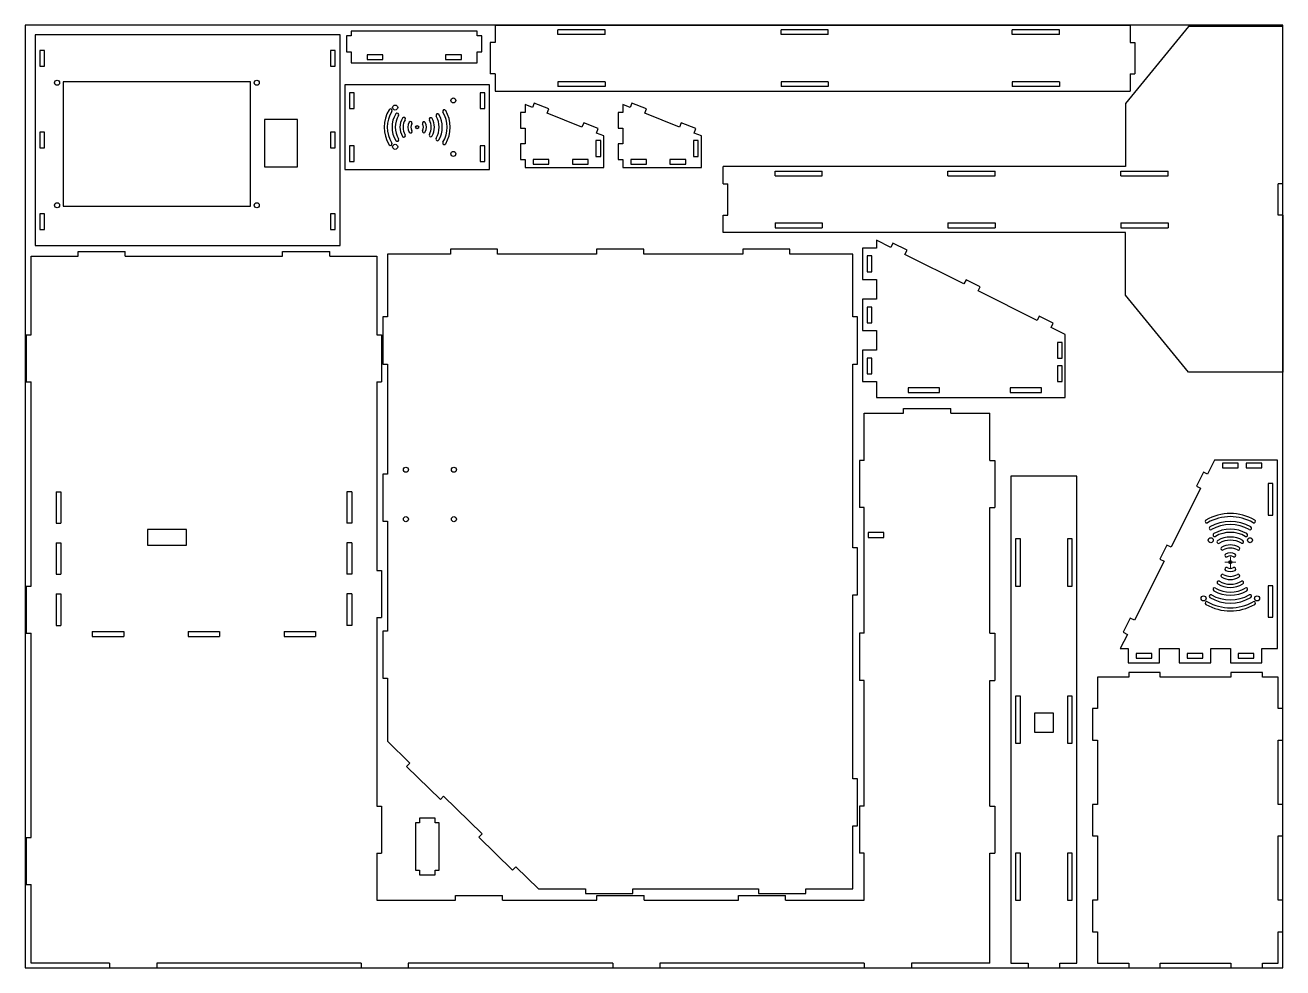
# Model space of a CAD drawing. Header units: millimetres. Extents: x 4645 to 6333, y 848 to 1448.
# Drawn here: x 5533 to 6333, y 848 to 1448 of the extents above; entities that cross this region are included whole.
import ezdxf

# ---------------------------------------------------------------- set-up
doc = ezdxf.new("R2010")
doc.units = ezdxf.units.MM

# ---------------------------------------------------------------- blocks, each defined once
blk = doc.blocks.new('SW_CENTERMARKSYMBOL_9')
at = {"color": 0, "linetype": 'Continuous', "lineweight": 0}
for p, q in [((-0.5, 0), (-0.7, 0)), ((0, 0), (-0.5, 0)), ((0, 0.5), (0, 0.7)), ((0, 0), (0, 0.5)), ((0, 0), (0.5, 0)), ((0, 0), (0, -0.5)), ((0.5, 0), (0.7, 0)), ((0, -0.5), (0, -0.7))]:
    blk.add_line(p, q, dxfattribs=at)
blk = doc.blocks.new('af')
at = {"color": 7, "linetype": 'Continuous', "lineweight": 25}
for p, q in [((6033.04, 1257.57), (6033.04, 1217.57)), ((6063.04, 1257.57), (6033.04, 1257.57)), ((6063.04, 1260.57), (6063.04, 1257.57)), ((6093.04, 1260.57), (6063.04, 1260.57)), ((6093.04, 1257.57), (6093.04, 1260.57)), ((6173.04, 1257.57), (6093.04, 1257.57)), ((6173.04, 1260.57), (6173.04, 1257.57)), ((6203.04, 1260.57), (6173.04, 1260.57)), ((6203.04, 1257.57), (6203.04, 1260.57)), ((6233.04, 1257.57), (6203.04, 1257.57)), ((6247.33, 1243.58), (6233.04, 1257.57)), ((6249.43, 1245.72), (6247.33, 1243.58)), ((6270.87, 1224.73), (6249.43, 1245.72)), ((6268.77, 1222.59), (6270.87, 1224.73)), ((6030.04, 1217.57), (6030.04, 1187.57)), ((6033.04, 1217.57), (6030.04, 1217.57)), ((6293.32, 1198.55), (6268.77, 1222.59)), ((6295.41, 1200.69), (6293.32, 1198.55)), ((6316.85, 1179.71), (6295.41, 1200.69)), ((6030.04, 1187.57), (6033.04, 1187.57)), ((6033.04, 1187.57), (6033.04, 1070.57)), ((6314.75, 1177.56), (6316.85, 1179.71)), ((6329.04, 1163.57), (6314.75, 1177.56)), ((6329.04, 1123.57), (6329.04, 1163.57)), ((6332.04, 1123.57), (6329.04, 1123.57)), ((6332.04, 1093.57), (6332.04, 1123.57)), ((6329.04, 1093.57), (6332.04, 1093.57)), ((6329.04, 1023.57), (6329.04, 1093.57)), ((6030.04, 1070.57), (6030.04, 1040.57)), ((6033.04, 1070.57), (6030.04, 1070.57)), ((6030.04, 1040.57), (6033.04, 1040.57)), ((6033.04, 1040.57), (6033.04, 923.57)), ((6332.04, 1023.57), (6329.04, 1023.57)), ((6332.04, 993.57), (6332.04, 1023.57)), ((6329.04, 993.57), (6332.04, 993.57)), ((6329.04, 923.57), (6329.04, 993.57)), ((6030.04, 923.57), (6030.04, 893.57)), ((6033.04, 923.57), (6030.04, 923.57)), ((6332.04, 923.57), (6329.04, 923.57)), ((6332.04, 893.57), (6332.04, 923.57)), ((6030.04, 893.57), (6033.04, 893.57)), ((6033.04, 893.57), (6033.04, 853.57)), ((6329.04, 893.57), (6332.04, 893.57)), ((6329.04, 853.57), (6329.04, 893.57)), ((6033.04, 853.57), (6073.04, 853.57)), ((6073.04, 853.57), (6073.04, 850.57)), ((6073.04, 850.57), (6103.04, 850.57)), ((6103.04, 853.57), (6166.04, 853.57)), ((6103.04, 850.57), (6103.04, 853.57)), ((6166.04, 853.57), (6166.04, 850.57)), ((6166.04, 850.57), (6196.04, 850.57)), ((6196.04, 853.57), (6259.04, 853.57)), ((6196.04, 850.57), (6196.04, 853.57)), ((6259.04, 853.57), (6259.04, 850.57)), ((6259.04, 850.57), (6289.04, 850.57)), ((6289.04, 853.57), (6329.04, 853.57)), ((6289.04, 850.57), (6289.04, 853.57))]:
    blk.add_line(p, q, dxfattribs=at)
for centre in [(6286.79, 1022.32), (6317.29, 1022.32), (6286.79, 990.82), (6317.29, 990.82)]:
    blk.add_circle(centre, 1.6, dxfattribs=at)

msp = doc.modelspace()

# ---------------------------------------------------------------- linework, layer by layer
for p, q in [((6333.04, 1448.38), (5533.04, 1448.38)), ((5533.04, 1448.38), (5533.04, 848.38)), ((6333.04, 848.38), (6333.04, 1448.38)), ((5533.04, 848.38), (6333.04, 848.38))]:
    msp.add_line(p, q)
at = {"color": 7, "linetype": 'Continuous', "lineweight": 25}
for p, q in [((5831.92, 1448.38), (5831.92, 1437.38)), ((5831.92, 1448.38), (6235.92, 1448.38)), ((6235.92, 1448.38), (6235.92, 1437.38)), ((5733.32, 1442.23), (5539.32, 1442.23)), ((5539.32, 1442.23), (5539.32, 1308.23)), ((5733.32, 1308.23), (5733.32, 1442.23)), ((5737.49, 1441.48), (5737.49, 1431.48)), ((5740.49, 1441.48), (5737.49, 1441.48)), ((5740.49, 1444.48), (5740.49, 1441.48)), ((5820.49, 1444.48), (5740.49, 1444.48)), ((5820.49, 1441.48), (5820.49, 1444.48)), ((5823.49, 1441.48), (5820.49, 1441.48)), ((5823.49, 1431.48), (5823.49, 1441.48)), ((5901.92, 1445.38), (5871.92, 1445.38)), ((5871.92, 1442.38), (5871.92, 1445.38)), ((5901.92, 1442.38), (5871.92, 1442.38)), ((5901.92, 1442.38), (5901.92, 1445.38)), ((6043.92, 1445.38), (6013.92, 1445.38)), ((6013.92, 1442.38), (6013.92, 1445.38)), ((6043.92, 1442.38), (6013.92, 1442.38)), ((6043.92, 1442.38), (6043.92, 1445.38)), ((6190.92, 1445.38), (6160.92, 1445.38)), ((6160.92, 1442.38), (6160.92, 1445.38)), ((6190.92, 1442.38), (6160.92, 1442.38)), ((6190.92, 1442.38), (6190.92, 1445.38)), ((6273.04, 1447.48), (6233.04, 1398.48)), ((6333.04, 1447.48), (6273.04, 1447.48)), ((6333.04, 1347.48), (6333.04, 1447.48)), ((5545.32, 1432.23), (5542.32, 1432.23)), ((5542.32, 1432.23), (5542.32, 1422.23)), ((5545.32, 1422.23), (5545.32, 1432.23)), ((5730.32, 1432.23), (5727.32, 1432.23)), ((5727.32, 1432.23), (5727.32, 1422.23)), ((5730.32, 1422.23), (5730.32, 1432.23)), ((5828.92, 1437.38), (5828.92, 1417.38)), ((5831.92, 1437.38), (5828.92, 1437.38)), ((6235.92, 1437.38), (6238.92, 1437.38)), ((6238.92, 1437.38), (6238.92, 1417.38)), ((5737.49, 1431.48), (5740.49, 1431.48)), ((5740.49, 1431.48), (5740.49, 1424.48)), ((5740.49, 1424.48), (5820.49, 1424.48)), ((5760.49, 1429.48), (5750.49, 1429.48)), ((5750.49, 1429.48), (5750.49, 1426.48)), ((5750.49, 1426.48), (5760.49, 1426.48)), ((5760.49, 1426.48), (5760.49, 1429.48)), ((5810.49, 1429.48), (5800.49, 1429.48)), ((5800.49, 1429.48), (5800.49, 1426.48)), ((5800.49, 1426.48), (5810.49, 1426.48)), ((5810.49, 1426.48), (5810.49, 1429.48)), ((5820.49, 1431.48), (5823.49, 1431.48)), ((5820.49, 1424.48), (5820.49, 1431.48)), ((5542.32, 1422.23), (5545.32, 1422.23)), ((5727.32, 1422.23), (5730.32, 1422.23)), ((5831.92, 1417.38), (5828.92, 1417.38)), ((5831.92, 1417.38), (5831.92, 1406.38)), ((6235.92, 1417.38), (6238.92, 1417.38)), ((6235.92, 1417.38), (6235.92, 1406.38)), ((5676.32, 1412.23), (5557.32, 1412.23)), ((5557.32, 1412.23), (5557.32, 1333.23)), ((5676.32, 1333.23), (5676.32, 1412.23)), ((5736.4, 1410.35), (5736.4, 1356.5)), ((5828.4, 1410.35), (5736.4, 1410.35)), ((5828.4, 1356.5), (5828.4, 1410.35)), ((5901.92, 1412.38), (5871.92, 1412.38)), ((5871.92, 1412.38), (5871.92, 1409.38)), ((5901.92, 1409.38), (5871.92, 1409.38)), ((5901.92, 1412.38), (5901.92, 1409.38)), ((6043.92, 1412.38), (6013.92, 1412.38)), ((6013.92, 1412.38), (6013.92, 1409.38)), ((6043.92, 1409.38), (6013.92, 1409.38)), ((6043.92, 1412.38), (6043.92, 1409.38)), ((6190.92, 1412.38), (6160.92, 1412.38)), ((6160.92, 1412.38), (6160.92, 1409.38)), ((6190.92, 1409.38), (6160.92, 1409.38)), ((6190.92, 1412.38), (6190.92, 1409.38)), ((5742.4, 1405.35), (5739.4, 1405.35)), ((5739.4, 1405.35), (5739.4, 1395.35)), ((5742.4, 1395.35), (5742.4, 1405.35)), ((5825.4, 1405.35), (5822.4, 1405.35)), ((5822.4, 1405.35), (5822.4, 1395.35)), ((5825.4, 1395.35), (5825.4, 1405.35)), ((5831.92, 1406.38), (6235.92, 1406.38)), ((5739.4, 1395.35), (5742.4, 1395.35)), ((5822.4, 1395.35), (5825.4, 1395.35)), ((5848.14, 1392.87), (5848.14, 1382.87)), ((5851.14, 1392.87), (5848.14, 1392.87)), ((5851.14, 1397.87), (5851.14, 1392.87)), ((5855.78, 1396.01), (5851.14, 1397.87)), ((5856.9, 1398.8), (5855.78, 1396.01)), ((5866.18, 1395.09), (5856.9, 1398.8)), ((5865.07, 1392.3), (5866.18, 1395.09)), ((5887.22, 1383.44), (5865.07, 1392.3)), ((5910.21, 1392.87), (5910.21, 1382.87)), ((5913.21, 1392.87), (5910.21, 1392.87)), ((5913.21, 1397.87), (5913.21, 1392.87)), ((5917.85, 1396.01), (5913.21, 1397.87)), ((5918.97, 1398.8), (5917.85, 1396.01)), ((5928.25, 1395.09), (5918.97, 1398.8)), ((5927.14, 1392.3), (5928.25, 1395.09)), ((5949.28, 1383.44), (5927.14, 1392.3)), ((6233.04, 1398.48), (6233.04, 1358.48)), ((5706.32, 1388.23), (5685.32, 1388.23)), ((5685.32, 1388.23), (5685.32, 1358.23)), ((5706.32, 1358.23), (5706.32, 1388.23)), ((5888.33, 1386.23), (5887.22, 1383.44)), ((5897.61, 1382.51), (5888.33, 1386.23)), ((5950.4, 1386.23), (5949.28, 1383.44)), ((5959.68, 1382.51), (5950.4, 1386.23)), ((5545.32, 1380.23), (5542.32, 1380.23)), ((5542.32, 1380.23), (5542.32, 1370.23)), ((5545.32, 1370.23), (5545.32, 1380.23)), ((5730.32, 1380.23), (5727.32, 1380.23)), ((5727.32, 1380.23), (5727.32, 1370.23)), ((5730.32, 1370.23), (5730.32, 1380.23)), ((5848.14, 1382.87), (5851.14, 1382.87)), ((5851.14, 1382.87), (5851.14, 1372.87)), ((5896.5, 1379.73), (5897.61, 1382.51)), ((5901.14, 1377.87), (5896.5, 1379.73)), ((5901.14, 1357.87), (5901.14, 1377.87)), ((5910.21, 1382.87), (5913.21, 1382.87)), ((5913.21, 1382.87), (5913.21, 1372.87)), ((5958.57, 1379.73), (5959.68, 1382.51)), ((5963.21, 1377.87), (5958.57, 1379.73)), ((5963.21, 1357.87), (5963.21, 1377.87)), ((5542.32, 1370.23), (5545.32, 1370.23)), ((5727.32, 1370.23), (5730.32, 1370.23)), ((5742.4, 1371.5), (5739.4, 1371.5)), ((5739.4, 1371.5), (5739.4, 1361.5)), ((5742.4, 1361.5), (5742.4, 1371.5)), ((5825.4, 1371.5), (5822.4, 1371.5)), ((5822.4, 1371.5), (5822.4, 1361.5)), ((5825.4, 1361.5), (5825.4, 1371.5)), ((5848.14, 1372.87), (5848.14, 1362.87)), ((5851.14, 1372.87), (5848.14, 1372.87)), ((5899.14, 1374.87), (5896.14, 1374.87)), ((5896.14, 1374.87), (5896.14, 1364.87)), ((5899.14, 1364.87), (5899.14, 1374.87)), ((5910.21, 1372.87), (5910.21, 1362.87)), ((5913.21, 1372.87), (5910.21, 1372.87)), ((5961.21, 1374.87), (5958.21, 1374.87)), ((5958.21, 1374.87), (5958.21, 1364.87)), ((5961.21, 1364.87), (5961.21, 1374.87)), ((5739.4, 1361.5), (5742.4, 1361.5)), ((5822.4, 1361.5), (5825.4, 1361.5)), ((5848.14, 1362.87), (5851.14, 1362.87)), ((5851.14, 1362.87), (5851.14, 1357.87)), ((5866.14, 1362.87), (5856.14, 1362.87)), ((5856.14, 1362.87), (5856.14, 1359.87)), ((5866.14, 1359.87), (5866.14, 1362.87)), ((5891.14, 1362.87), (5881.14, 1362.87)), ((5881.14, 1362.87), (5881.14, 1359.87)), ((5891.14, 1359.87), (5891.14, 1362.87)), ((5896.14, 1364.87), (5899.14, 1364.87)), ((5910.21, 1362.87), (5913.21, 1362.87)), ((5913.21, 1362.87), (5913.21, 1357.87)), ((5928.21, 1362.87), (5918.21, 1362.87)), ((5918.21, 1362.87), (5918.21, 1359.87)), ((5928.21, 1359.87), (5928.21, 1362.87)), ((5953.21, 1362.87), (5943.21, 1362.87)), ((5943.21, 1362.87), (5943.21, 1359.87)), ((5953.21, 1359.87), (5953.21, 1362.87)), ((5958.21, 1364.87), (5961.21, 1364.87)), ((5685.32, 1358.23), (5706.32, 1358.23)), ((5736.4, 1356.5), (5828.4, 1356.5)), ((5851.14, 1357.87), (5901.14, 1357.87)), ((5856.14, 1359.87), (5866.14, 1359.87)), ((5881.14, 1359.87), (5891.14, 1359.87)), ((5913.21, 1357.87), (5963.21, 1357.87)), ((5918.21, 1359.87), (5928.21, 1359.87)), ((5943.21, 1359.87), (5953.21, 1359.87)), ((5977.04, 1347.48), (5977.04, 1358.48)), ((6233.04, 1358.48), (5977.04, 1358.48)), ((6010.04, 1355.48), (6040.04, 1355.48)), ((6010.04, 1352.48), (6010.04, 1355.48)), ((6010.04, 1352.48), (6040.04, 1352.48)), ((6040.04, 1352.48), (6040.04, 1355.48)), ((6120.04, 1355.48), (6150.04, 1355.48)), ((6120.04, 1352.48), (6120.04, 1355.48)), ((6120.04, 1352.48), (6150.04, 1352.48)), ((6150.04, 1352.48), (6150.04, 1355.48)), ((6230.04, 1355.48), (6260.04, 1355.48)), ((6230.04, 1352.48), (6230.04, 1355.48)), ((6230.04, 1352.48), (6260.04, 1352.48)), ((6260.04, 1352.48), (6260.04, 1355.48)), ((5977.04, 1347.48), (5980.04, 1347.48)), ((5980.04, 1327.48), (5980.04, 1347.48)), ((6333.04, 1347.48), (6330.04, 1347.48)), ((6330.04, 1327.48), (6330.04, 1347.48)), ((5545.32, 1328.23), (5542.32, 1328.23)), ((5542.32, 1328.23), (5542.32, 1318.23)), ((5545.32, 1318.23), (5545.32, 1328.23)), ((5557.32, 1333.23), (5676.32, 1333.23)), ((5730.32, 1328.23), (5727.32, 1328.23)), ((5727.32, 1328.23), (5727.32, 1318.23)), ((5730.32, 1318.23), (5730.32, 1328.23)), ((5977.04, 1316.48), (5977.04, 1327.48)), ((5977.04, 1327.48), (5980.04, 1327.48)), ((6010.04, 1322.48), (6040.04, 1322.48)), ((6010.04, 1322.48), (6010.04, 1319.48)), ((6040.04, 1322.48), (6040.04, 1319.48)), ((6120.04, 1322.48), (6150.04, 1322.48)), ((6120.04, 1322.48), (6120.04, 1319.48)), ((6150.04, 1322.48), (6150.04, 1319.48)), ((6230.04, 1322.48), (6260.04, 1322.48)), ((6230.04, 1322.48), (6230.04, 1319.48)), ((6260.04, 1322.48), (6260.04, 1319.48)), ((6333.04, 1327.48), (6330.04, 1327.48)), ((6333.04, 1327.48), (6333.04, 1227.48)), ((5542.32, 1318.23), (5545.32, 1318.23)), ((5727.32, 1318.23), (5730.32, 1318.23)), ((6233.04, 1316.48), (5977.04, 1316.48)), ((6010.04, 1319.48), (6040.04, 1319.48)), ((6120.04, 1319.48), (6150.04, 1319.48)), ((6230.04, 1319.48), (6260.04, 1319.48)), ((6233.04, 1276.48), (6233.04, 1316.48)), ((5539.32, 1308.23), (5733.32, 1308.23)), ((5566.76, 1301.38), (5566.76, 1304.38)), ((5566.76, 1304.38), (5596.76, 1304.38)), ((5596.76, 1301.38), (5596.76, 1304.38)), ((5696.76, 1301.38), (5696.76, 1304.38)), ((5696.76, 1304.38), (5726.76, 1304.38)), ((5726.76, 1301.38), (5726.76, 1304.38)), ((6065.61, 1306.47), (6065.61, 1286.47)), ((6074.61, 1306.47), (6065.61, 1306.47)), ((6074.61, 1311.47), (6074.61, 1306.47)), ((6083.71, 1306.93), (6074.61, 1311.47)), ((6085.05, 1309.61), (6083.71, 1306.93)), ((6093.99, 1305.14), (6085.05, 1309.61)), ((6092.65, 1302.45), (6093.99, 1305.14)), ((5536.76, 1251.38), (5536.76, 1301.38)), ((5536.76, 1301.38), (5566.76, 1301.38)), ((5596.76, 1301.38), (5696.76, 1301.38)), ((5726.76, 1301.38), (5756.76, 1301.38)), ((5756.76, 1301.38), (5756.76, 1251.38)), ((6071.61, 1301.47), (6068.61, 1301.47)), ((6068.61, 1301.47), (6068.61, 1291.47)), ((6071.61, 1291.47), (6071.61, 1301.47)), ((6130.22, 1283.67), (6092.65, 1302.45)), ((6068.61, 1291.47), (6071.61, 1291.47)), ((6065.61, 1286.47), (6074.61, 1286.47)), ((6074.61, 1286.47), (6074.61, 1273.97)), ((6131.56, 1286.35), (6130.22, 1283.67)), ((6140.5, 1281.88), (6131.56, 1286.35)), ((6139.16, 1279.2), (6140.5, 1281.88)), ((6065.61, 1273.97), (6065.61, 1253.97)), ((6074.61, 1273.97), (6065.61, 1273.97)), ((6176.73, 1260.42), (6139.16, 1279.2)), ((6273.04, 1227.48), (6233.04, 1276.48)), ((6071.61, 1268.97), (6068.61, 1268.97)), ((6068.61, 1268.97), (6068.61, 1258.97)), ((6071.61, 1258.97), (6071.61, 1268.97)), ((6068.61, 1258.97), (6071.61, 1258.97)), ((6178.07, 1263.1), (6176.73, 1260.42)), ((6187.01, 1258.63), (6178.07, 1263.1)), ((6185.67, 1255.94), (6187.01, 1258.63)), ((5533.76, 1251.38), (5533.76, 1221.38)), ((5533.76, 1251.38), (5536.76, 1251.38)), ((5756.76, 1251.38), (5759.76, 1251.38)), ((5759.76, 1251.38), (5759.76, 1221.38)), ((6065.61, 1253.97), (6074.61, 1253.97)), ((6074.61, 1253.97), (6074.61, 1241.47)), ((6194.61, 1251.47), (6185.67, 1255.94)), ((6194.61, 1211.47), (6194.61, 1251.47)), ((6065.61, 1241.47), (6065.61, 1221.47)), ((6074.61, 1241.47), (6065.61, 1241.47)), ((6192.61, 1246.47), (6189.61, 1246.47)), ((6189.61, 1246.47), (6189.61, 1236.47)), ((6192.61, 1236.47), (6192.61, 1246.47)), ((6071.61, 1236.47), (6068.61, 1236.47)), ((6068.61, 1236.47), (6068.61, 1226.47)), ((6071.61, 1226.47), (6071.61, 1236.47)), ((6189.61, 1236.47), (6192.61, 1236.47)), ((6068.61, 1226.47), (6071.61, 1226.47)), ((6192.61, 1231.47), (6189.61, 1231.47)), ((6189.61, 1231.47), (6189.61, 1221.47)), ((6192.61, 1221.47), (6192.61, 1231.47)), ((6333.04, 1227.48), (6273.04, 1227.48)), ((5533.76, 1221.38), (5536.76, 1221.38)), ((5536.76, 1091.38), (5536.76, 1221.38)), ((5756.76, 1221.38), (5759.76, 1221.38)), ((5756.76, 1221.38), (5756.76, 1101.38)), ((6065.61, 1221.47), (6074.61, 1221.47)), ((6074.61, 1221.47), (6074.61, 1211.47)), ((6114.61, 1217.47), (6094.61, 1217.47)), ((6094.61, 1217.47), (6094.61, 1214.47)), ((6114.61, 1214.47), (6114.61, 1217.47)), ((6179.61, 1217.47), (6159.61, 1217.47)), ((6159.61, 1217.47), (6159.61, 1214.47)), ((6179.61, 1214.47), (6179.61, 1217.47)), ((6189.61, 1221.47), (6192.61, 1221.47)), ((6074.61, 1211.47), (6194.61, 1211.47)), ((6094.61, 1214.47), (6114.61, 1214.47)), ((6159.61, 1214.47), (6179.61, 1214.47)), ((6066.76, 1171.38), (6066.76, 1201.38)), ((6066.76, 1201.38), (6091.76, 1201.38)), ((6091.76, 1201.38), (6091.76, 1204.38)), ((6091.76, 1204.38), (6121.76, 1204.38)), ((6121.76, 1201.38), (6121.76, 1204.38)), ((6121.76, 1201.38), (6146.76, 1201.38)), ((6146.76, 1171.38), (6146.76, 1201.38)), ((6063.76, 1171.38), (6063.76, 1141.38)), ((6066.76, 1171.38), (6063.76, 1171.38)), ((6146.76, 1171.38), (6149.76, 1171.38)), ((6149.76, 1171.38), (6149.76, 1141.38)), ((6289.65, 1171.56), (6285.17, 1162.62)), ((6329.65, 1171.56), (6289.65, 1171.56)), ((6304.65, 1169.56), (6294.65, 1169.56)), ((6294.65, 1169.56), (6294.65, 1166.56)), ((6304.65, 1166.56), (6304.65, 1169.56)), ((6319.65, 1169.56), (6309.65, 1169.56)), ((6309.65, 1169.56), (6309.65, 1166.56)), ((6319.65, 1166.56), (6319.65, 1169.56)), ((6329.65, 1051.56), (6329.65, 1171.56)), ((6202.09, 1161.38), (6160.09, 1161.38)), ((6160.09, 1161.38), (6160.09, 851.38)), ((6202.09, 851.38), (6202.09, 1161.38)), ((6282.49, 1163.96), (6278.02, 1155.01)), ((6285.17, 1162.62), (6282.49, 1163.96)), ((6294.65, 1166.56), (6304.65, 1166.56)), ((6309.65, 1166.56), (6319.65, 1166.56)), ((6280.7, 1153.67), (6261.92, 1116.11)), ((6278.02, 1155.01), (6280.7, 1153.67)), ((6326.65, 1156.56), (6323.65, 1156.56)), ((6323.65, 1156.56), (6323.65, 1136.56)), ((6326.65, 1136.56), (6326.65, 1156.56)), ((5552.76, 1151.38), (5552.76, 1131.38)), ((5552.76, 1151.38), (5555.76, 1151.38)), ((5555.76, 1151.38), (5555.76, 1131.38)), ((5740.76, 1151.38), (5737.76, 1151.38)), ((5737.76, 1151.38), (5737.76, 1131.38)), ((5740.76, 1151.38), (5740.76, 1131.38)), ((6066.76, 1141.38), (6063.76, 1141.38)), ((6066.76, 1061.38), (6066.76, 1141.38)), ((6146.76, 1141.38), (6149.76, 1141.38)), ((6146.76, 1061.38), (6146.76, 1141.38)), ((6323.65, 1136.56), (6326.65, 1136.56)), ((5552.76, 1131.38), (5555.76, 1131.38)), ((5740.76, 1131.38), (5737.76, 1131.38)), ((5635.76, 1127.38), (5610.76, 1127.38)), ((5610.76, 1127.38), (5610.76, 1117.38)), ((5635.76, 1117.38), (5635.76, 1127.38)), ((6079.26, 1125.38), (6069.26, 1125.38)), ((6069.26, 1125.38), (6069.26, 1122.38)), ((6069.26, 1122.38), (6079.26, 1122.38)), ((6079.26, 1122.38), (6079.26, 1125.38)), ((6163.09, 1121.38), (6163.09, 1091.38)), ((6166.09, 1121.38), (6163.09, 1121.38)), ((6166.09, 1091.38), (6166.09, 1121.38)), ((6199.09, 1121.38), (6196.09, 1121.38)), ((6196.09, 1121.38), (6196.09, 1091.38)), ((6199.09, 1091.38), (6199.09, 1121.38)), ((5552.76, 1118.88), (5552.76, 1098.88)), ((5552.76, 1118.88), (5555.76, 1118.88)), ((5555.76, 1118.88), (5555.76, 1098.88)), ((5610.76, 1117.38), (5635.76, 1117.38)), ((5740.76, 1118.88), (5737.76, 1118.88)), ((5737.76, 1118.88), (5737.76, 1098.88)), ((5740.76, 1118.88), (5740.76, 1098.88)), ((6259.24, 1117.45), (6254.76, 1108.5)), ((6261.92, 1116.11), (6259.24, 1117.45)), ((6257.45, 1107.16), (6238.66, 1069.6)), ((6254.76, 1108.5), (6257.45, 1107.16)), ((5552.76, 1098.88), (5555.76, 1098.88)), ((5740.76, 1098.88), (5737.76, 1098.88)), ((5756.76, 1101.38), (5759.76, 1101.38)), ((5759.76, 1101.38), (5759.76, 1071.38)), ((5533.76, 1091.38), (5533.76, 1061.38)), ((5533.76, 1091.38), (5536.76, 1091.38)), ((6163.09, 1091.38), (6166.09, 1091.38)), ((6196.09, 1091.38), (6199.09, 1091.38)), ((6326.65, 1091.56), (6323.65, 1091.56)), ((6323.65, 1091.56), (6323.65, 1071.56)), ((6326.65, 1071.56), (6326.65, 1091.56)), ((5552.76, 1086.38), (5552.76, 1066.38)), ((5552.76, 1086.38), (5555.76, 1086.38)), ((5555.76, 1086.38), (5555.76, 1066.38)), ((5740.76, 1086.38), (5737.76, 1086.38)), ((5737.76, 1086.38), (5737.76, 1066.38)), ((5740.76, 1086.38), (5740.76, 1066.38)), ((5552.76, 1066.38), (5555.76, 1066.38)), ((5740.76, 1066.38), (5737.76, 1066.38)), ((5756.76, 1071.38), (5759.76, 1071.38)), ((5756.76, 1071.38), (5756.76, 951.38)), ((6235.98, 1070.94), (6231.51, 1061.99)), ((6238.66, 1069.6), (6235.98, 1070.94)), ((6323.65, 1071.56), (6326.65, 1071.56)), ((5533.76, 1061.38), (5536.76, 1061.38)), ((5536.76, 931.38), (5536.76, 1061.38)), ((5575.76, 1062.38), (5595.76, 1062.38)), ((5575.76, 1062.38), (5575.76, 1059.38)), ((5575.76, 1059.38), (5595.76, 1059.38)), ((5595.76, 1062.38), (5595.76, 1059.38)), ((5636.76, 1062.38), (5656.76, 1062.38)), ((5636.76, 1062.38), (5636.76, 1059.38)), ((5636.76, 1059.38), (5656.76, 1059.38)), ((5656.76, 1062.38), (5656.76, 1059.38)), ((5697.76, 1062.38), (5717.76, 1062.38)), ((5697.76, 1062.38), (5697.76, 1059.38)), ((5697.76, 1059.38), (5717.76, 1059.38)), ((5717.76, 1062.38), (5717.76, 1059.38)), ((6063.76, 1061.38), (6063.76, 1031.38)), ((6066.76, 1061.38), (6063.76, 1061.38)), ((6146.76, 1061.38), (6149.76, 1061.38)), ((6149.76, 1061.38), (6149.76, 1031.38)), ((6234.19, 1060.65), (6229.65, 1051.56)), ((6231.51, 1061.99), (6234.19, 1060.65)), ((6229.65, 1051.56), (6234.65, 1051.56)), ((6234.65, 1051.56), (6234.65, 1042.56)), ((6249.65, 1048.56), (6239.65, 1048.56)), ((6239.65, 1048.56), (6239.65, 1045.56)), ((6249.65, 1045.56), (6249.65, 1048.56)), ((6254.65, 1051.56), (6267.15, 1051.56)), ((6254.65, 1042.56), (6254.65, 1051.56)), ((6267.15, 1051.56), (6267.15, 1042.56)), ((6282.15, 1048.56), (6272.15, 1048.56)), ((6272.15, 1048.56), (6272.15, 1045.56)), ((6282.15, 1045.56), (6282.15, 1048.56)), ((6287.15, 1051.56), (6299.65, 1051.56)), ((6287.15, 1042.56), (6287.15, 1051.56)), ((6299.65, 1051.56), (6299.65, 1042.56)), ((6314.65, 1048.56), (6304.65, 1048.56)), ((6304.65, 1048.56), (6304.65, 1045.56)), ((6314.65, 1045.56), (6314.65, 1048.56)), ((6319.65, 1051.56), (6329.65, 1051.56)), ((6319.65, 1042.56), (6319.65, 1051.56)), ((6234.65, 1042.56), (6254.65, 1042.56)), ((6239.65, 1045.56), (6249.65, 1045.56)), ((6267.15, 1042.56), (6287.15, 1042.56)), ((6272.15, 1045.56), (6282.15, 1045.56)), ((6299.65, 1042.56), (6319.65, 1042.56)), ((6304.65, 1045.56), (6314.65, 1045.56)), ((6215.04, 1033.38), (6215.04, 1013.38)), ((6235.04, 1033.38), (6215.04, 1033.38)), ((6235.04, 1036.38), (6235.04, 1033.38)), ((6255.04, 1036.38), (6235.04, 1036.38)), ((6255.04, 1033.38), (6255.04, 1036.38)), ((6300.04, 1033.38), (6255.04, 1033.38)), ((6300.04, 1036.38), (6300.04, 1033.38)), ((6320.04, 1036.38), (6300.04, 1036.38)), ((6320.04, 1033.38), (6320.04, 1036.38)), ((6330.04, 1033.38), (6320.04, 1033.38)), ((6330.04, 1013.38), (6330.04, 1033.38)), ((6066.76, 1031.38), (6063.76, 1031.38)), ((6066.76, 951.38), (6066.76, 1031.38)), ((6146.76, 1031.38), (6149.76, 1031.38)), ((6146.76, 951.38), (6146.76, 1031.38)), ((6163.09, 1021.38), (6163.09, 991.38)), ((6166.09, 1021.38), (6163.09, 1021.38)), ((6166.09, 991.38), (6166.09, 1021.38)), ((6199.09, 1021.38), (6196.09, 1021.38)), ((6196.09, 1021.38), (6196.09, 991.38)), ((6199.09, 991.38), (6199.09, 1021.38)), ((6187.09, 1010.38), (6175.09, 1010.38)), ((6175.09, 1010.38), (6175.09, 998.38)), ((6187.09, 998.38), (6187.09, 1010.38)), ((6212.04, 1013.38), (6212.04, 993.38)), ((6215.04, 1013.38), (6212.04, 1013.38)), ((6333.04, 1013.38), (6330.04, 1013.38)), ((6333.04, 993.38), (6333.04, 1013.38)), ((6175.09, 998.38), (6187.09, 998.38)), ((6212.04, 993.38), (6215.04, 993.38)), ((6215.04, 993.38), (6215.04, 952.38)), ((6330.04, 993.38), (6333.04, 993.38)), ((6330.04, 952.38), (6330.04, 993.38)), ((6163.09, 991.38), (6166.09, 991.38)), ((6196.09, 991.38), (6199.09, 991.38)), ((6212.04, 952.38), (6212.04, 932.38)), ((6215.04, 952.38), (6212.04, 952.38)), ((6333.04, 952.38), (6330.04, 952.38)), ((6333.04, 932.38), (6333.04, 952.38)), ((5756.76, 951.38), (5759.76, 951.38)), ((5759.76, 951.38), (5759.76, 921.38)), ((6063.76, 951.38), (6063.76, 921.38)), ((6066.76, 951.38), (6063.76, 951.38)), ((6146.76, 951.38), (6149.76, 951.38)), ((6149.76, 951.38), (6149.76, 921.38)), ((5781.41, 940.66), (5781.41, 910.66)), ((5783.91, 940.66), (5781.41, 940.66)), ((5783.91, 943.66), (5783.91, 940.66)), ((5793.91, 943.66), (5783.91, 943.66)), ((5793.91, 940.66), (5793.91, 943.66)), ((5796.41, 940.66), (5793.91, 940.66)), ((5796.41, 910.66), (5796.41, 940.66)), ((5533.76, 931.38), (5533.76, 901.38)), ((5533.76, 931.38), (5536.76, 931.38)), ((6212.04, 932.38), (6215.04, 932.38)), ((6215.04, 932.38), (6215.04, 891.38)), ((6330.04, 932.38), (6333.04, 932.38)), ((6330.04, 891.38), (6330.04, 932.38)), ((5756.76, 921.38), (5759.76, 921.38)), ((5756.76, 921.38), (5756.76, 891.38)), ((6066.76, 921.38), (6063.76, 921.38)), ((6066.76, 891.38), (6066.76, 921.38)), ((6146.76, 921.38), (6149.76, 921.38)), ((6146.76, 851.38), (6146.76, 921.38)), ((6163.09, 921.38), (6163.09, 891.38)), ((6166.09, 921.38), (6163.09, 921.38)), ((6166.09, 891.38), (6166.09, 921.38)), ((6199.09, 921.38), (6196.09, 921.38)), ((6196.09, 921.38), (6196.09, 891.38)), ((6199.09, 891.38), (6199.09, 921.38)), ((5781.41, 910.66), (5783.91, 910.66)), ((5783.91, 910.66), (5783.91, 907.66)), ((5783.91, 907.66), (5793.91, 907.66)), ((5793.91, 910.66), (5796.41, 910.66)), ((5793.91, 907.66), (5793.91, 910.66)), ((5533.76, 901.38), (5536.76, 901.38)), ((5536.76, 851.38), (5536.76, 901.38)), ((5756.76, 891.38), (5806.76, 891.38)), ((5806.76, 891.38), (5806.76, 894.38)), ((5806.76, 894.38), (5836.76, 894.38)), ((5836.76, 891.38), (5836.76, 894.38)), ((5836.76, 891.38), (5896.76, 891.38)), ((5896.76, 891.38), (5896.76, 894.38)), ((5896.76, 894.38), (5926.76, 894.38)), ((5926.76, 891.38), (5926.76, 894.38)), ((5926.76, 891.38), (5986.76, 891.38)), ((5986.76, 891.38), (5986.76, 894.38)), ((5986.76, 894.38), (6016.76, 894.38)), ((6016.76, 891.38), (6016.76, 894.38)), ((6016.76, 891.38), (6066.76, 891.38)), ((6163.09, 891.38), (6166.09, 891.38)), ((6196.09, 891.38), (6199.09, 891.38)), ((6212.04, 891.38), (6212.04, 871.38)), ((6215.04, 891.38), (6212.04, 891.38)), ((6333.04, 891.38), (6330.04, 891.38)), ((6333.04, 871.38), (6333.04, 891.38)), ((6212.04, 871.38), (6215.04, 871.38)), ((6215.04, 871.38), (6215.04, 851.38)), ((6330.04, 871.38), (6333.04, 871.38)), ((6330.04, 851.38), (6330.04, 871.38)), ((5586.76, 851.38), (5536.76, 851.38)), ((5586.76, 851.38), (5586.76, 848.38)), ((5586.76, 848.38), (5616.76, 848.38)), ((5746.76, 851.38), (5616.76, 851.38)), ((5616.76, 851.38), (5616.76, 848.38)), ((5746.76, 851.38), (5746.76, 848.38)), ((5746.76, 848.38), (5776.76, 848.38)), ((5906.76, 851.38), (5776.76, 851.38)), ((5776.76, 851.38), (5776.76, 848.38)), ((5906.76, 851.38), (5906.76, 848.38)), ((5906.76, 848.38), (5936.76, 848.38)), ((6066.76, 851.38), (5936.76, 851.38)), ((5936.76, 851.38), (5936.76, 848.38)), ((6066.76, 851.38), (6066.76, 848.38)), ((6066.76, 848.38), (6096.76, 848.38)), ((6146.76, 851.38), (6096.76, 851.38)), ((6096.76, 851.38), (6096.76, 848.38)), ((6160.09, 851.38), (6171.09, 851.38)), ((6171.09, 851.38), (6171.09, 848.38)), ((6171.09, 848.38), (6191.09, 848.38)), ((6191.09, 851.38), (6202.09, 851.38)), ((6191.09, 848.38), (6191.09, 851.38)), ((6215.04, 851.38), (6235.04, 851.38)), ((6235.04, 851.38), (6235.04, 848.38)), ((6235.04, 848.38), (6255.04, 848.38)), ((6255.04, 851.38), (6300.04, 851.38)), ((6255.04, 848.38), (6255.04, 851.38)), ((6300.04, 851.38), (6300.04, 848.38)), ((6300.04, 848.38), (6320.04, 848.38)), ((6320.04, 851.38), (6330.04, 851.38)), ((6320.04, 848.38), (6320.04, 851.38))]:
    msp.add_line(p, q, dxfattribs=at)
for centre, radius in [((5553.32, 1411.73), 1.6), ((5680.32, 1411.73), 1.6), ((5805.4, 1400.43), 1.6), ((5768.4, 1395.93), 1.6), ((5782.4, 1383.43), 1), ((5768.4, 1370.93), 1.6), ((5805.4, 1366.43), 1.6), ((5553.32, 1333.73), 1.6), ((5680.32, 1333.73), 1.6), ((6287.15, 1120.56), 1.6), ((6312.15, 1120.56), 1.6), ((6299.65, 1106.56), 1), ((6282.65, 1083.56), 1.6), ((6316.65, 1083.56), 1.6)]:
    msp.add_circle(centre, radius, dxfattribs=at)
for centre, radius, start, end in [((5782.4, 1383.43), 21, 147.94673, 212.05327), ((5782.4, 1383.43), 19, 147.94673, 212.05327), ((5765.45, 1394.04), 1, 327.94673, 147.94673), ((5769.69, 1391.39), 1, 327.94673, 147.94673), ((5795.35, 1391), 1, 30.34155, 210.34155), ((5799.66, 1393.53), 1, 30.34155, 210.34155), ((5782.4, 1383.43), 19, 329.65845, 30.34155), ((5782.4, 1383.43), 21, 329.65845, 30.34155), ((5782.4, 1383.43), 16, 147.94673, 212.05327), ((5782.4, 1383.43), 14, 147.94673, 212.05327), ((5782.4, 1383.43), 11, 147.94673, 212.05327), ((5773.93, 1388.73), 1, 327.94673, 147.94673), ((5782.4, 1383.43), 9, 147.94673, 212.05327), ((5782.4, 1383.43), 6, 147.94673, 212.05327), ((5778.17, 1386.08), 1, 327.94673, 147.94673), ((5782.4, 1383.43), 4, 147.94673, 212.05327), ((5786.72, 1385.95), 1, 30.34155, 210.34155), ((5782.4, 1383.43), 4, 329.65845, 30.34155), ((5782.4, 1383.43), 6, 329.65845, 30.34155), ((5791.03, 1388.48), 1, 30.34155, 210.34155), ((5782.4, 1383.43), 9, 329.65845, 30.34155), ((5782.4, 1383.43), 11, 329.65845, 30.34155), ((5782.4, 1383.43), 14, 329.65845, 30.34155), ((5782.4, 1383.43), 16, 329.65845, 30.34155), ((5773.93, 1378.12), 1, 212.05327, 32.05327), ((5778.17, 1380.77), 1, 212.05327, 32.05327), ((5786.72, 1380.9), 1, 149.65845, 329.65845), ((5791.03, 1378.38), 1, 149.65845, 329.65845), ((5795.35, 1375.85), 1, 149.65845, 329.65845), ((5765.45, 1372.81), 1, 212.05327, 32.05327), ((5769.69, 1375.47), 1, 212.05327, 32.05327), ((5799.66, 1373.32), 1, 149.65845, 329.65845), ((6299.65, 1106.56), 31, 60, 120), ((6284.65, 1132.54), 1, 120, 300), ((6299.65, 1106.56), 29, 60, 120), ((6287.15, 1128.21), 1, 120, 300), ((6299.65, 1106.56), 26, 60, 120), ((6299.65, 1106.56), 24, 60, 120), ((6312.15, 1128.21), 1, 240, 60), ((6314.65, 1132.54), 1, 240, 60), ((6289.65, 1123.88), 1, 120, 300), ((6299.65, 1106.56), 21, 60, 120), ((6299.65, 1106.56), 19, 60, 120), ((6292.15, 1119.55), 1, 120, 300), ((6299.65, 1106.56), 16, 60, 120), ((6299.65, 1106.56), 14, 60, 120), ((6307.15, 1119.55), 1, 240, 60), ((6309.65, 1123.88), 1, 240, 60), ((6294.65, 1115.22), 1, 120, 300), ((6299.65, 1106.56), 11, 60, 120), ((6299.65, 1106.56), 9, 60, 120), ((6299.65, 1106.56), 6, 60, 120), ((6304.65, 1115.22), 1, 240, 60), ((6297.15, 1110.89), 1, 120, 300), ((6299.65, 1106.56), 4, 60, 120), ((6302.15, 1110.89), 1, 240, 60), ((6294.65, 1097.9), 1, 60, 240), ((6299.65, 1106.56), 11, 240, 300), ((6299.65, 1106.56), 9, 240, 300), ((6297.15, 1102.23), 1, 60, 240), ((6299.65, 1106.56), 6, 240, 300), ((6299.65, 1106.56), 4, 240, 300), ((6302.15, 1102.23), 1, 300, 120), ((6304.65, 1097.9), 1, 300, 120), ((6289.65, 1089.24), 1, 60, 240), ((6299.65, 1106.56), 21, 240, 300), ((6299.65, 1106.56), 19, 240, 300), ((6292.15, 1093.57), 1, 60, 240), ((6299.65, 1106.56), 16, 240, 300), ((6299.65, 1106.56), 14, 240, 300), ((6307.15, 1093.57), 1, 300, 120), ((6309.65, 1089.24), 1, 300, 120), ((6284.65, 1080.58), 1, 60, 240), ((6299.65, 1106.56), 29, 240, 300), ((6287.15, 1084.91), 1, 60, 240), ((6299.65, 1106.56), 26, 240, 300), ((6299.65, 1106.56), 24, 240, 300), ((6312.15, 1084.91), 1, 300, 120), ((6314.65, 1080.58), 1, 300, 120), ((6299.65, 1106.56), 31, 240, 300)]:
    msp.add_arc(centre, radius, start, end, dxfattribs=at)

# ---------------------------------------------------------------- block references
at = {"rotation": 180}
msp.add_blockref('af', (12092.56, 2156.27), dxfattribs=at)
at = {"color": 7, "linetype": 'Continuous', "lineweight": 0, "xscale": 5, "yscale": 5, "zscale": 5, "rotation": 180}
msp.add_blockref('SW_CENTERMARKSYMBOL_9', (6299.65, 1106.56), dxfattribs=at)

doc.saveas('drawing.dxf')
